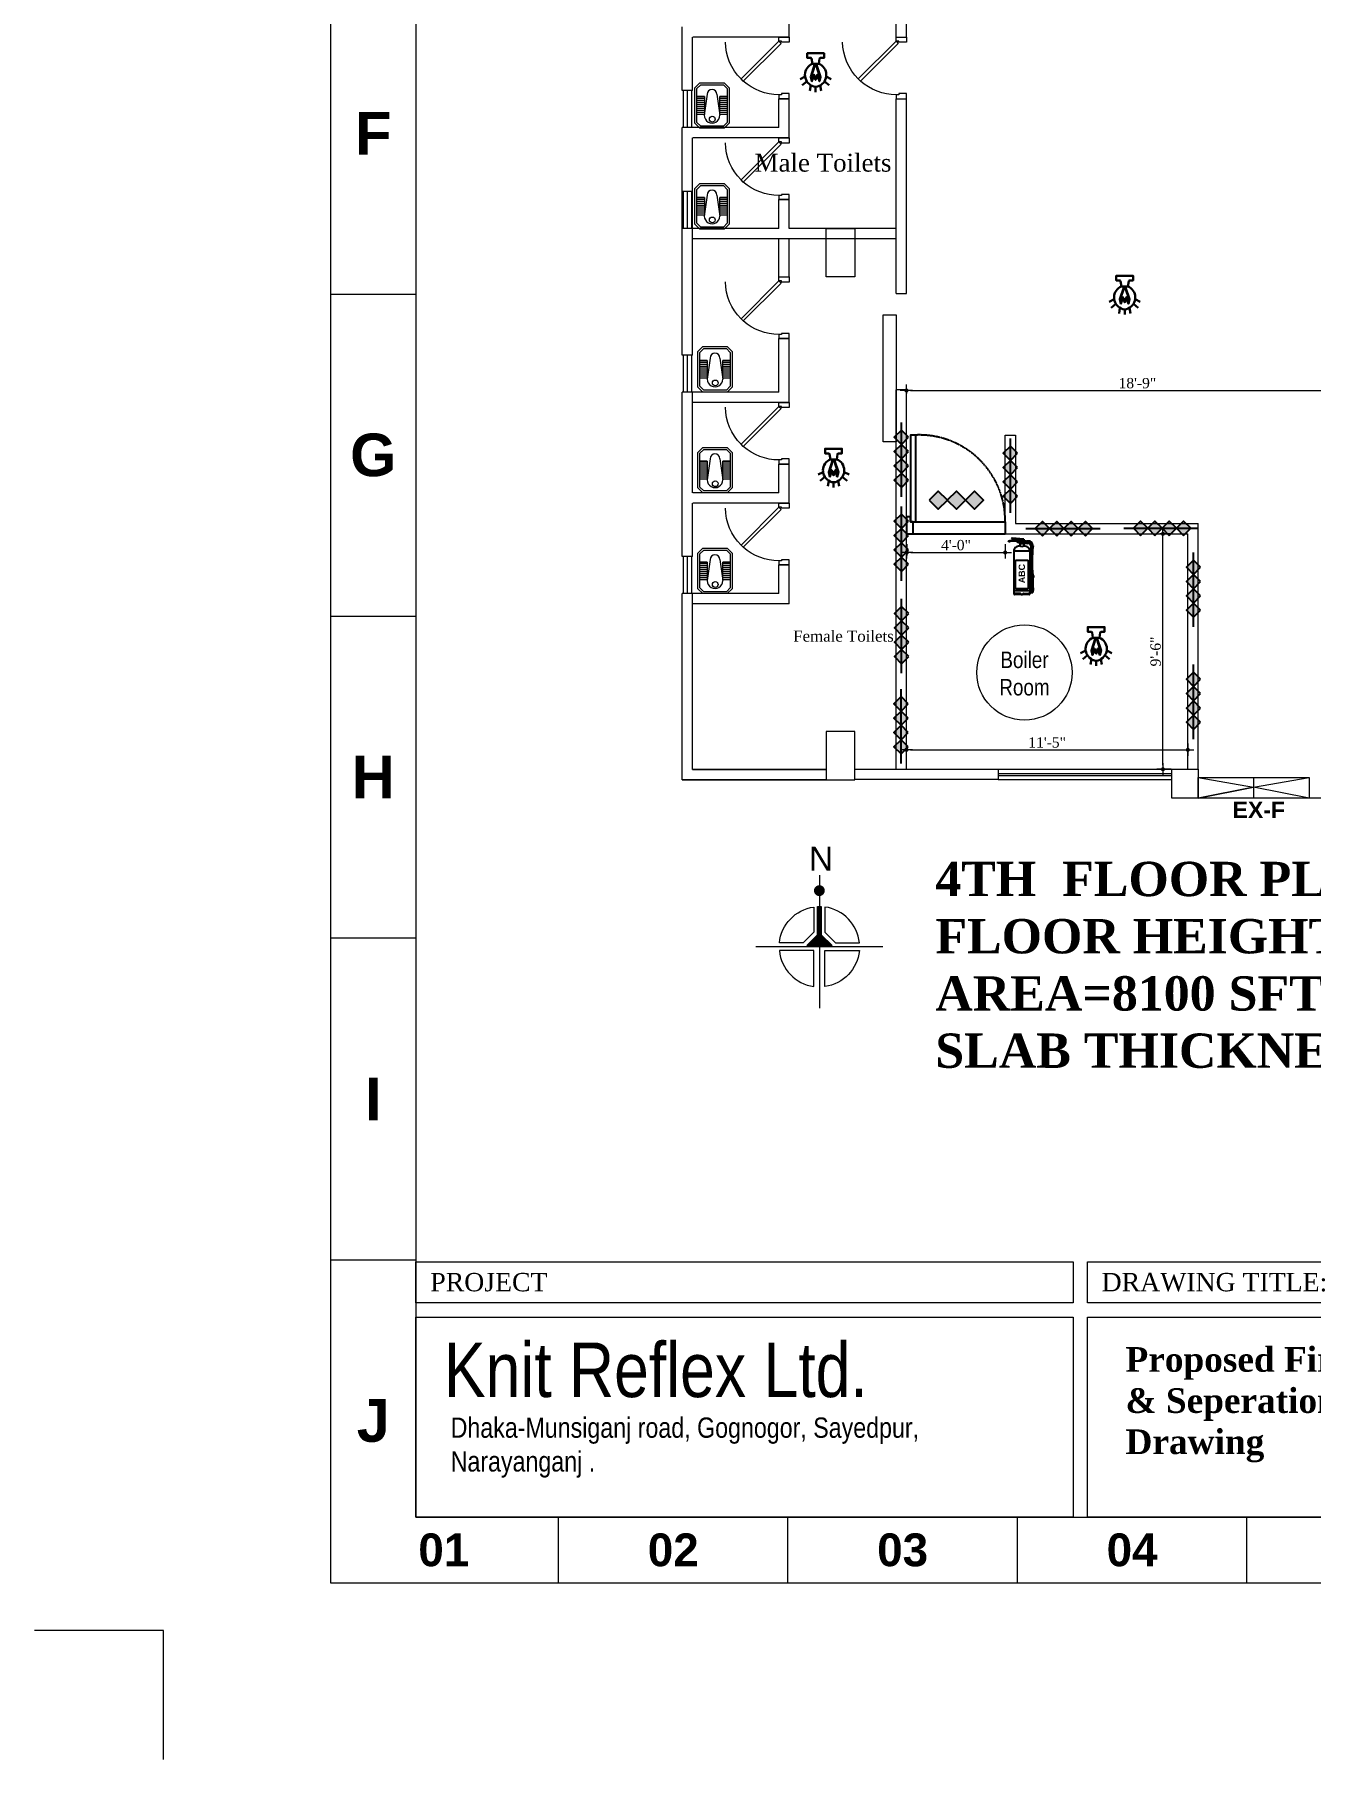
# Model space of a CAD drawing. Header units: inches. Extents: x -250485 to 735580, y -140410 to 288049.
# Drawn here: x 39441 to 40061, y 20754 to 21592 of the extents above; entities that cross this region are included whole.
import ezdxf

# ---------------------------------------------------------------- set-up
doc = ezdxf.new("R2010")
doc.units = ezdxf.units.IN
doc.header["$MEASUREMENT"] = 0
doc.header["$PDMODE"] = 35
doc.linetypes.add('DASH', pattern=[0.35, 0.25, -0.1])
doc.layers.get('0').update_dxf_attribs({"lineweight": 0})
doc.layers.get('Defpoints').update_dxf_attribs({"lineweight": 0})
for name, color, linetype, lineweight in [('A-Text', 7, 'Continuous', 0), ('COLUMN-2', 102, 'Continuous', 0), ('DIM.', 251, 'Continuous', 5), ('DIM_WORKING', 7, 'Continuous', 0), ('DOOR', 222, 'Continuous', 0), ('Emergency Light', 251, 'Continuous', 15), ('EPTPP7', 6, 'Continuous', 0), ('FURNITURE', 144, 'Continuous', 0), ('illustr-TOILET FIXTURE', 252, 'Continuous', 0), ('Inline', 7, 'Continuous', 0), ('Layer1', 134, 'Continuous', 0), ('Outline', 7, 'Continuous', 0), ('PROJ NAME', 7, 'Continuous', 0), ('Scale', 7, 'Continuous', 0), ('Scale_Text', 7, 'Continuous', 0), ('sheet', 7, 'Continuous', 15), ('TEX', 7, 'Continuous', 0), ('Text', 7, 'Continuous', 0), ('TEXT_TITLEBOX', 7, 'Continuous', 13), ('Titelblk', 7, 'Continuous', 25), ('TITLE', 7, 'Continuous', 20), ('wall', 7, 'Continuous', 0), ('WALL (I)', 7, 'Continuous', 0), ('window', 140, 'Continuous', 0)]:
    doc.layers.add(name, color=color, linetype=linetype, lineweight=lineweight)
for name, color, linetype in [('bp door', 40, 'Continuous'), ('fire rated wall', 7, 'Continuous'), ('FIREACC', 30, 'Continuous'), ('OUTSIDE', 253, 'Continuous')]:
    doc.layers.add(name, color=color, linetype=linetype)
doc.styles.add('ARIAL', font='times.ttf')
doc.styles.add('MONOTEXT', font='txt')
doc.styles.add('REG', font='times.ttf')
doc.styles.add('RS', font='arial.ttf')
doc.styles.add('SHT-TEXT-1', font='times.ttf', dxfattribs={"height": 12})
doc.styles.get("Standard").update_dxf_attribs({"font": 'arialbd.ttf', "height": 24})
doc.styles.add('TEXT', font='arial.ttf')
doc.styles.add('Verdana', font='verdana.ttf')
doc.dimstyles.new('Dim-Pres', dxfattribs={"dimtxt": 5.5, "dimasz": 2, "dimexe": 1.5, "dimexo": 1.5, "dimgap": 1, "dimtad": 3, "dimdec": 0, "dimzin": 3, "dimdsep": 46, "dimlunit": 4, "dimtxsty": 'REG', "dimblk": 'point', "dimcen": 2, "dimclrd": 256, "dimclre": 256, "dimclrt": 7, "dimadec": 0, "dimazin": 0, "dimtfac": 0.75, "dimtdec": 0, "dimtmove": 1, "dimatfit": 3, "dimldrblk": 'point', "dimfxl": 0, "dimtolj": 1, "dimtzin": 0, "dimlwd": -1, "dimlwe": -1, "dimarcsym": 1})

# ---------------------------------------------------------------- blocks, each defined once
blk = doc.blocks.new('30 door')
at = {"layer": 'DOOR'}
blk.add_lwpolyline([(-5, 28), (-5, 30), (0, 30), (0, 27.5), (-3.75, 27.5), (-3.75, 28), (-5, 28, 0.181643), (-22.32, 21.45), (-23.38, 20.38), (-5, 2), (-5, 0), (0, 0), (0, 2.5), (-3.75, 2.5), (-3.75, 2), (-5, 2), (-3.94, 3.06), (-22.32, 21.45), (-23.38, 20.38, 0.194724), (-31, 2.42, 0.196084)], format="xyb", dxfattribs=at)
blk = doc.blocks.new('HGJGHJ')
at = {"layer": 'FURNITURE', "linetype": 'Continuous'}
for p, q in [((30654.36, 4929.01), (30651.96, 4926.61)), ((30651.96, 4914.79), (30651.96, 4926.61)), ((30654.76, 4928.05), (30652.92, 4926.21)), ((30652.92, 4915.19), (30652.92, 4926.21)), ((30654.36, 4929.01), (30671.65, 4929.01)), ((30654.76, 4928.05), (30671.25, 4928.05)), ((30657.53, 4923.08), (30667.73, 4924.46)), ((30658.68, 4928.05), (30667.33, 4928.05)), ((30658.68, 4924.45), (30658.68, 4928.05)), ((30658.68, 4928.05), (30658.68, 4924.45)), ((30667.33, 4924.45), (30658.68, 4924.45)), ((30659.64, 4928.05), (30659.64, 4924.45)), ((30660.6, 4928.05), (30660.6, 4924.45)), ((30661.56, 4928.05), (30661.56, 4924.45)), ((30662.52, 4928.05), (30662.52, 4924.45)), ((30663.48, 4928.05), (30663.48, 4924.45)), ((30664.44, 4928.05), (30664.44, 4924.45)), ((30665.4, 4928.05), (30665.4, 4924.45)), ((30666.37, 4928.05), (30666.37, 4924.45)), ((30667.33, 4928.05), (30667.33, 4924.45)), ((30671.25, 4928.05), (30673.09, 4926.21)), ((30671.65, 4929.01), (30674.05, 4926.61)), ((30673.09, 4926.21), (30673.09, 4915.19)), ((30674.05, 4926.61), (30674.05, 4914.79)), ((30654.36, 4912.39), (30651.96, 4914.79)), ((30654.76, 4913.35), (30652.92, 4915.19)), ((30657.53, 4918.27), (30667.73, 4916.93)), ((30658.68, 4916.95), (30667.33, 4916.95)), ((30658.68, 4913.35), (30658.68, 4916.95)), ((30658.68, 4916.95), (30658.68, 4913.35)), ((30659.64, 4916.95), (30659.64, 4913.35)), ((30660.6, 4916.95), (30660.6, 4913.35)), ((30661.56, 4916.95), (30661.56, 4913.35)), ((30662.52, 4916.95), (30662.52, 4913.35)), ((30663.48, 4916.95), (30663.48, 4913.35)), ((30664.44, 4916.95), (30664.44, 4913.35)), ((30665.4, 4916.95), (30665.4, 4913.35)), ((30666.37, 4916.95), (30666.37, 4913.35)), ((30667.33, 4916.95), (30667.33, 4913.35)), ((30673.09, 4915.19), (30671.25, 4913.35)), ((30674.05, 4914.79), (30671.65, 4912.39)), ((30671.65, 4912.39), (30654.36, 4912.39)), ((30671.25, 4913.35), (30654.76, 4913.35)), ((30667.33, 4913.35), (30658.68, 4913.35))]:
    blk.add_line(p, q, dxfattribs=at)
blk.add_circle((30669.61, 4920.81), 1.4, dxfattribs=at)
for centre, radius, start, end in [((30657.53, 4920.68), 2.4, 90, 270), ((30667.74, 4920.7), 3.77, 269.8864, 90.1136)]:
    blk.add_arc(centre, radius, start, end, dxfattribs=at)
blk = doc.blocks.new('gdg')
at = {"layer": 'fire rated wall'}
h = blk.add_hatch(color=1, dxfattribs=at)
h.dxf.hatch_style = 1
h.paths.add_polyline_path([(9432288.4, -5613575.8), (9432298.7, -5613586.1), (9432309, -5613575.8)])
h.paths.add_polyline_path([(9432309, -5613575.8), (9432298.7, -5613565.5), (9432288.4, -5613575.8)])
h.paths.add_polyline_path([(9432309, -5613575.8), (9432329.7, -5613575.8), (9432319.3, -5613565.5)])
h.paths.add_polyline_path([(9432309, -5613575.8), (9432319.3, -5613586.1), (9432329.7, -5613575.8)])
h = blk.add_hatch(color=1, dxfattribs=at)
h.dxf.hatch_style = 1
h.paths.add_polyline_path([(9432329.7, -5613575.8), (9432340, -5613586.1), (9432350.3, -5613575.8)])
h.paths.add_polyline_path([(9432350.3, -5613575.8), (9432340, -5613565.5), (9432329.7, -5613575.8)])
h.paths.add_polyline_path([(9432350.3, -5613575.8), (9432371, -5613575.8), (9432360.7, -5613565.5)])
h.paths.add_polyline_path([(9432350.3, -5613575.8), (9432360.7, -5613586.1), (9432371, -5613575.8)])
at = {"layer": 'fire rated wall', "color": 1, "elevation": 0}
for points in [[(9432298.7, -5613586.1), (9432309, -5613575.8), (9432298.7, -5613565.5), (9432288.4, -5613575.8)], [(9432319.3, -5613586.1), (9432329.7, -5613575.8), (9432319.3, -5613565.5), (9432309, -5613575.8)], [(9432340, -5613586.1), (9432350.3, -5613575.8), (9432340, -5613565.5), (9432329.7, -5613575.8)], [(9432360.7, -5613586.1), (9432371, -5613575.8), (9432360.7, -5613565.5), (9432350.3, -5613575.8)]]:
    blk.add_lwpolyline(points, close=True, dxfattribs=at)
blk.add_lwpolyline([(9432274.6, -5613575.8), (9432382, -5613575.8)], dxfattribs=at)
blk = doc.blocks.new('A$C16DB04AD')
at = {"layer": 'Emergency Light', "color": 154, "lineweight": 30}
for p, q in [((-6.5, -14.4), (-9.6, -16)), ((-5.4, -17.4), (-8.3, -19.8)), ((-2.9, -19.8), (-3.5, -23.2)), ((0, -20.7), (0, -24)), ((2.9, -19.8), (3.5, -23.2)), ((5.4, -17.4), (8.3, -19.8)), ((6.5, -14.4), (9.6, -16))]:
    blk.add_line(p, q, dxfattribs=at)
blk.add_lwpolyline([(-2, -6.6), (-2.5, -3.3, 0.371278), (-2.9, -2.9), (-5.2, -2.9), (-5.2, 0), (5.2, 0), (5.2, -2.9), (2.9, -2.9, 0.371278), (2.5, -3.3), (2, -6.6)], format="xyb", dxfattribs=at)
at = {"layer": 'Emergency Light', "color": 1, "lineweight": 30}
blk.add_lwpolyline([(-0.4, -6.6), (-3, -14.5), (-2.3, -17.3), (-1.1, -13.9), (0, -16.5), (1.1, -13.9), (2.3, -17.3), (3, -14.5), (0.4, -6.6)], dxfattribs=at)
blk.add_lwpolyline([(0.4, -7.3, 0.690361), (-0.4, -7.3), (-2.7, -14.5), (-2.2, -16.4), (-1.1, -13.2), (0, -15.9), (1.1, -13.2), (2.2, -16.4), (2.7, -14.5), (0.4, -7.3)], format="xyb", dxfattribs=at)
at = {"layer": 'Emergency Light', "color": 154, "lineweight": 30}
blk.add_lwpolyline([(-2, -6.6), (2, -6.6)], dxfattribs=at)
for centre, radius, start, end in [((0.8, -13.4), 7.38, 112.0671, 245.9767), ((-0.8, -13.4), 7.38, 294.0233, 67.9329), ((0, -16), 4.74, 241.9689, 298.0311)]:
    blk.add_arc(centre, radius, start, end, dxfattribs=at)
blk = doc.blocks.new('*U196')
at = {"layer": 'OUTSIDE', "linetype": 'Continuous'}
for points in [[(-85, 498), (-100, 482), (-47, 486)], [(-64, 504), (-85, 498), (-52, 503)], [(-52, 503), (-85, 498), (-47, 502)], [(-43, 502), (-85, 498), (-43, 486)], [(-85, 498), (-43, 502), (-47, 502)], [(-85, 498), (-47, 486), (-43, 486)], [(-52, 503), (-58, 504), (-64, 504)], [(-100, 482), (-104, 460), (-79, 478)], [(-79, 478), (-104, 460), (-84, 462)], [(-84, 462), (-104, 460), (-77, 321)], [(-104, 460), (-97, 320), (-77, 321)], [(-47, 486), (-100, 482), (-64, 484)], [(-64, 484), (-100, 482), (-79, 478)], [(-47, 486), (-64, 484), (-52, 485)], [(-52, 485), (-64, 484), (-58, 484)], [(-97, 320), (-102, 180), (-82, 180)], [(-77, 321), (-97, 320), (-82, 180)], [(-103, 111), (-104, 62), (-84, 62)], [(-82, 160), (-103, 111), (-83, 111)], [(-102, 160), (-103, 111), (-82, 160)], [(-83, 111), (-103, 111), (-84, 62)]]:
    blk.add_solid(points, dxfattribs=at)
blk = doc.blocks.new('*U195')
at = {"layer": 'OUTSIDE', "linetype": 'Continuous'}
for points in [[(0, 500), (0, 488), (1, 486)], [(1, 500), (0, 500), (1, 486)], [(1, 500), (1, 486), (2, 488)], [(1, 500), (1, 500), (2, 488)], [(1, 500), (1, 500), (1, 486)], [(0, 488), (-1, 487), (1, 486)], [(-1, 487), (0, 486), (1, 486)], [(2, 488), (1, 486), (2, 487)], [(2, 487), (1, 486), (2, 486)]]:
    blk.add_solid(points, dxfattribs=at)
blk = doc.blocks.new('ABC')
at = {"layer": 'FIREACC', "color": 11}
for p, q in [((-39154, 31707), (-39205, 31704)), ((-39153, 31701), (-39200, 31700)), ((-39152, 31714), (-39193, 31720)), ((-39101, 31717), (-39189, 31724)), ((-39134, 31708), (-39154, 31707)), ((-39127, 31702), (-39153, 31701)), ((-39136, 31712), (-39151, 31714)), ((-39134, 31709), (-39134, 31706)), ((-39127, 31704), (-39131, 31704)), ((-39100, 31685), (-39131, 31685)), ((-39131, 31684), (-39131, 31682)), ((-39100, 31684), (-39131, 31684)), ((-39099, 31682), (-39131, 31682)), ((-39131, 31682), (-39131, 31666)), ((-39129, 31698), (-39129, 31701)), ((-39129, 31701), (-39127, 31701)), ((-39129, 31685), (-39129, 31697)), ((-39106, 31703), (-39127, 31702)), ((-39127, 31701), (-39102, 31701)), ((-39106, 31705), (-39126, 31704)), ((-39106, 31703), (-39106, 31705)), ((-39101, 31717), (-39102, 31701)), ((-39102, 31701), (-39102, 31707)), ((-39102, 31685), (-39102, 31701)), ((-39100, 31684), (-39100, 31682)), ((-39099, 31682), (-39099, 31666)), ((-39175, 31634), (-39175, 31301)), ((-39055, 31634), (-39055, 31301)), ((-39129, 31306), (-39164, 31306)), ((-39102, 31306), (-39067, 31306))]:
    blk.add_line(p, q, dxfattribs=at)
for centre, radius in [((-39115, 31693), 8), ((-39115, 31693), 7.11), ((-39104, 31703), 0.818)]:
    blk.add_circle(centre, radius, dxfattribs=at)
for centre, radius, start, end in [((-39202, 31688), 16.6, 102.0731, 158.0787), ((-39195, 31656), 44.2, 96.1934, 120.0254), ((-39189, 31720), 4, 85.8388, 175.8388), ((-39136, 31709), 2.4, 355.8388, 82.0095), ((-39132, 31706), 2.4, 175.8388, 273.0799), ((-39131, 31684), 0.8, 90, 270), ((-39104, 31703), 1.96, 175.8388, 355.8388), ((-39100, 31684), 0.8, 270, 90), ((-39149, 31631), 26.3, 119.5311, 173.3898), ((-39115, 31581), 86.5, 100.9999, 123.208), ((-39116, 31581), 86.5, 56.792, 79.0001), ((-39082, 31631), 26.3, 6.6102, 60.4689), ((-39171, 31302), 4.51, 202.0814, 252.7663), ((-39173, 31302), 4.45, 276.3773, 340.9868), ((-39160, 31298), 9.06, 135.2683, 162.981), ((-39164, 31302), 3.74, 83.2574, 130.4174), ((-39128, 31299), 6.79, 39.6417, 93.3999), ((-39116, 31306), 7.75, 199.8006, 272.52), ((-39115, 31306), 7.75, 267.48, 340.1994), ((-39103, 31299), 6.79, 86.6001, 140.3583), ((-39067, 31302), 3.74, 49.5826, 96.7426), ((-39071, 31298), 9.06, 17.019, 44.7317), ((-39058, 31302), 4.45, 199.0132, 263.6227), ((-39060, 31302), 4.51, 287.2337, 337.9186)]:
    blk.add_arc(centre, radius, start, end, dxfattribs=at)
at = {"layer": 'OUTSIDE', "color": 11}
for p, q in [((-39127, 31706), (-39125, 31706)), ((-39125, 31706), (-39127, 31706)), ((-39118, 31695), (-39120, 31696)), ((-39116, 31689), (-39118, 31700)), ((-39116, 31698), (-39115, 31698)), ((-39116, 31698), (-39116, 31689)), ((-39116, 31698), (-39115, 31698)), ((-39115, 31689), (-39113, 31700)), ((-39115, 31698), (-39115, 31689)), ((-39115, 31698), (-39115, 31698)), ((-39113, 31695), (-39111, 31696)), ((-39102, 31701), (-39102, 31701)), ((-39096, 31699), (-39102, 31699)), ((-39096, 31695), (-39102, 31695)), ((-39096, 31691), (-39102, 31691)), ((-39096, 31687), (-39102, 31687)), ((-39096, 31699), (-39096, 31687)), ((-39080, 31701), (-39092, 31701)), ((-39080, 31699), (-39092, 31699)), ((-39080, 31698), (-39092, 31698)), ((-39080, 31689), (-39092, 31689)), ((-39080, 31688), (-39092, 31688)), ((-39080, 31685), (-39092, 31685)), ((-39080, 31701), (-39080, 31685)), ((-39080, 31687), (-39078, 31687)), ((-39063, 31685), (-39068, 31685)), ((-39055, 31626), (-39175, 31626)), ((-39055, 31326), (-39175, 31326)), ((-39058, 31298), (-39173, 31298))]:
    blk.add_line(p, q, dxfattribs=at)
at = {"layer": 'OUTSIDE', "color": 1}
for p, q in [((-39080, 31700), (-39078, 31700)), ((-39063, 31701), (-39068, 31701)), ((-39163, 31342), (-39163, 31558)), ((-39163, 31558), (-39067, 31558)), ((-39067, 31558), (-39067, 31342)), ((-39055, 31442), (-39027, 31442)), ((-39055, 31426), (-39027, 31426)), ((-39050, 31442), (-39050, 31426)), ((-39030, 31442), (-39030, 31426)), ((-39027, 31442), (-39027, 31426)), ((-39067, 31342), (-39163, 31342)), ((-39049, 31348), (-39049, 31346)), ((-39049, 31348), (-39030, 31348)), ((-39049, 31346), (-39049, 31346)), ((-39049, 31346), (-39049, 31328)), ((-39049, 31346), (-39049, 31328)), ((-39047, 31326), (-39031, 31326)), ((-39043, 31346), (-39046, 31346)), ((-39046, 31346), (-39046, 31328)), ((-39046, 31325), (-39046, 31326)), ((-39046, 31325), (-39046, 31314)), ((-39033, 31325), (-39046, 31325)), ((-39033, 31324), (-39046, 31324)), ((-39046, 31314), (-39033, 31314)), ((-39043, 31346), (-39043, 31328)), ((-39041, 31326), (-39041, 31346)), ((-39041, 31326), (-39041, 31346)), ((-39041, 31346), (-39038, 31346)), ((-39038, 31326), (-39038, 31346)), ((-39036, 31346), (-39033, 31346)), ((-39036, 31346), (-39036, 31328)), ((-39033, 31346), (-39033, 31328)), ((-39033, 31325), (-39033, 31326)), ((-39033, 31325), (-39033, 31314)), ((-39030, 31348), (-39030, 31346)), ((-39030, 31346), (-39030, 31346)), ((-39030, 31346), (-39030, 31328)), ((-39030, 31346), (-39030, 31328))]:
    blk.add_line(p, q, dxfattribs=at)
at = {"layer": 'OUTSIDE', "color": 11}
for centre, radius, start, end in [((-39140, 31706), 14, 1.7796, 358.9745), ((-39140, 31706), 13.6, 1.8369, 358.9415), ((-39127, 31706), 0.343, 90, 270), ((-39125, 31706), 0.343, 270, 90), ((-39115, 31693), 5.65, 115.6308, 148.0837), ((-39115, 31693), 3.41, 125.5003, 148.0837), ((-39115, 31688), 1.22, 124.1991, 55.3937), ((-39115, 31693), 3.41, 31.9163, 54.4997), ((-39115, 31693), 5.65, 31.9163, 64.3692), ((-39092, 31694), 7.45, 91.1883, 129.7873), ((-39092, 31693), 7.45, 230.2127, 268.8117), ((-39090, 31693), 5.13, 117.4534, 242.5466), ((-39092, 31701), 1.98, 181.0474, 268.0119), ((-39092, 31686), 1.98, 91.9881, 178.9526), ((-39066, 31730), 45.1, 255.4552, 267.5164), ((-39064, 31669), 32.2, 354.9737, 89.8444), ((-39064, 31669), 16.2, 356.2273, 89.6749), ((-39118, 31688), 25.7, 238.3845, 275.6038), ((-39113, 31690), 27.6, 265.6954, 300.3163), ((-37883, 31547), 1170, 174.0773, 185.1556)]:
    blk.add_arc(centre, radius, start, end, dxfattribs=at)
at = {"layer": 'OUTSIDE', "color": 1}
for centre, radius, start, end in [((-39066, 31656), 45.1, 92.4836, 104.5448), ((-37872, 31547), 1165, 174.1113, 185.1494), ((-35847, 31459), 3202, 180.5894, 181.9925), ((-35847, 31459), 3186, 180.5923, 182.0025), ((-39046, 31329), 2.97, 192.2541, 244.019), ((-39046, 31329), 2.97, 192.2541, 244.019), ((-39043, 31329), 2.97, 192.2541, 244.019), ((-39040, 31329), 2.97, 192.2541, 244.019), ((-39038, 31329), 2.97, 295.981, 347.7459), ((-39036, 31329), 2.97, 295.981, 347.7459), ((-39033, 31329), 2.97, 295.981, 347.7459), ((-39033, 31329), 2.97, 295.981, 347.7459)]:
    blk.add_arc(centre, radius, start, end, dxfattribs=at)
at = {"layer": 'OUTSIDE', "color": 11, "linetype": 'Continuous', "xscale": -0.8000000000029104, "yscale": 0.7999999999992724, "zscale": 0.7999999999999443}
blk.add_blockref('*U195', (-39115, 31298), dxfattribs=at)
at = {"layer": 'OUTSIDE', "color": 1, "linetype": 'Continuous', "xscale": -0.8000000000029104, "yscale": 0.7999999999992724, "zscale": 0.7999999999999443}
blk.add_blockref('*U196', (-39115, 31298), dxfattribs=at)
at = {"layer": 'sheet', "color": 5, "insert": (-39091, 31384), "char_height": 48, "width": 165, "attachment_point": 7, "rotation": 90}
blk.add_mtext('{\\C6;ABC}', dxfattribs=at)
blk = doc.blocks.new('PAGE')
at = {"layer": 'Inline', "color": 252, "lineweight": 15}
blk.add_lwpolyline([(178051640.63, 22656441.11), (178051640.63, 22657235.79), (178050505.36, 22657235.79), (178050505.36, 22656441.11)], close=True, dxfattribs=at)
at = {"layer": 'Outline', "color": 252, "lineweight": 15}
blk.add_line((178050483.42, 22656424.24), (178051662.57, 22656424.24), dxfattribs=at)
blk.add_lwpolyline([(178050483.42, 22657252.66), (178050483.42, 22656424.24)], dxfattribs=at)
at = {"layer": 'Scale', "color": 252, "lineweight": 9}
for p, q in [((178050483.42, 22656755.67), (178050505.36, 22656755.67)), ((178050483.42, 22656672.88), (178050505.36, 22656672.88)), ((178050483.42, 22656590.1), (178050505.36, 22656590.1)), ((178050483.42, 22656507.32), (178050505.36, 22656507.32)), ((178050542.02, 22656424.24), (178050542.02, 22656441.11)), ((178050601.02, 22656424.24), (178050601.02, 22656441.11)), ((178050660.01, 22656424.24), (178050660.01, 22656441.11)), ((178050719.01, 22656424.24), (178050719.01, 22656441.11))]:
    blk.add_line(p, q, dxfattribs=at)
at = {"layer": 'Scale_Text', "color": 252, "lineweight": 13, "attachment_point": 5}
for s, insert, char_height, width in [('F', (178050494.39, 22656797.06), 10.97, 8.3603), ('G', (178050494.39, 22656714.27), 10.97, 8.3603), ('H', (178050494.39, 22656631.49), 10.97, 8.3603), ('I', (178050494.39, 22656548.71), 10.97, 8.3603), ('J', (178050494.39, 22656465.93), 10.97, 8.3603), ('01', (178050512.52, 22656432.67), 8.435, 2.5102), ('02', (178050571.52, 22656432.67), 8.435, 2.5102), ('03', (178050630.51, 22656432.67), 8.435, 2.5102), ('04', (178050689.51, 22656432.67), 8.435, 2.5102)]:
    blk.add_mtext(s, dxfattribs=dict(at, insert=insert, char_height=char_height, width=width))
blk = doc.blocks.new('Title')
at = {"layer": 'Defpoints', "color": 1, "ltscale": 10}
blk.add_lwpolyline([(-102338.3, -88042.4), (-102338.3, -87942.4), (-102438.3, -87942.4)], dxfattribs=at)
at = {"layer": 'Titelblk', "color": 3, "linetype": 'Continuous', "lineweight": 0, "xscale": 3.014611567961765, "yscale": 3.014611567959946, "zscale": 3.014611567966516}
blk.add_blockref('PAGE', (-536855255.8, -68388224), dxfattribs=at)
blk = doc.blocks.new('dot')
at = {"color": 4}
for p, q in [((-1.5, 0), (1.5, 0)), ((0, 1.5), (0, -1.5))]:
    blk.add_line(p, q, dxfattribs=at)
at = {"color": 6, "const_width": 0.5}
blk.add_lwpolyline([(-0.25, 0, 1), (0.25, 0, 1)], format="xyb", close=True, dxfattribs=at)
blk = doc.blocks.new('point')
blk.add_blockref('dot', (0, 0))
blk = doc.blocks.new('*D635')
at = {"layer": 'Defpoints', "color": 0, "ltscale": 30, "transparency": 16777216}
for p in [(40001, 21244.37), (39864.25, 21234.91), (40001, 21234.91)]:
    blk.add_point(p, dxfattribs=at)
at = {"layer": 'Layer1', "ltscale": 30, "transparency": 16777216}
for p, q in [((39864.25, 21240.37), (39864.25, 21245.87)), ((39866.25, 21244.37), (39999, 21244.37)), ((40001, 21240.37), (40001, 21245.87))]:
    blk.add_line(p, q, dxfattribs=at)
at = {"layer": 'Layer1', "ltscale": 30, "transparency": 16777216, "xscale": 2, "yscale": 2, "zscale": 2, "rotation": 180}
blk.add_blockref('point', (39864.25, 21244.37), dxfattribs=at)
at = {"layer": 'Layer1', "ltscale": 30, "transparency": 16777216, "xscale": 2, "yscale": 2, "zscale": 2}
blk.add_blockref('point', (40001, 21244.37), dxfattribs=at)
at = {"layer": 'Layer1', "color": 7, "ltscale": 30, "transparency": 16777216, "insert": (39932.63, 21247.91), "char_height": 5, "attachment_point": 5, "style": 'REG'}
blk.add_mtext('\\A1;11\'-5"', dxfattribs=at)
blk = doc.blocks.new('*D636')
at = {"layer": 'Defpoints', "color": 0, "ltscale": 30, "transparency": 16777216}
for p in [(39988.94, 21349.36), (40001, 21349.36), (40001, 21234.91)]:
    blk.add_point(p, dxfattribs=at)
at = {"layer": 'Layer1', "ltscale": 30, "transparency": 16777216}
for p, q in [((39992.94, 21349.36), (39987.44, 21349.36)), ((39988.94, 21236.91), (39988.94, 21347.36)), ((39992.94, 21234.91), (39987.44, 21234.91))]:
    blk.add_line(p, q, dxfattribs=at)
at = {"layer": 'Layer1', "ltscale": 30, "transparency": 16777216, "xscale": 2, "yscale": 2, "zscale": 2}
for p, rotation in [((39988.94, 21349.36), 90), ((39988.94, 21234.91), 270)]:
    blk.add_blockref('point', p, dxfattribs=dict(at, rotation=rotation))
at = {"layer": 'Layer1', "color": 7, "ltscale": 30, "transparency": 16777216, "insert": (39985.39, 21292.14), "char_height": 5, "attachment_point": 5, "rotation": 90, "style": 'REG'}
blk.add_mtext('\\A1;9\'-6"', dxfattribs=at)
blk = doc.blocks.new('*D637')
at = {"layer": 'Defpoints', "color": 0, "ltscale": 30, "transparency": 16777216}
for p in [(39864.41, 21349.36), (39912.25, 21349.36), (39912.25, 21340.29)]:
    blk.add_point(p, dxfattribs=at)
at = {"layer": 'Layer1', "ltscale": 30, "transparency": 16777216}
for p, q in [((39864.41, 21344.29), (39864.41, 21338.79)), ((39912.25, 21344.29), (39912.25, 21338.79)), ((39866.41, 21340.29), (39910.25, 21340.29))]:
    blk.add_line(p, q, dxfattribs=at)
at = {"layer": 'Layer1', "ltscale": 30, "transparency": 16777216, "xscale": 2, "yscale": 2, "zscale": 2, "rotation": 180}
blk.add_blockref('point', (39864.41, 21340.29), dxfattribs=at)
at = {"layer": 'Layer1', "ltscale": 30, "transparency": 16777216, "xscale": 2, "yscale": 2, "zscale": 2}
blk.add_blockref('point', (39912.25, 21340.29), dxfattribs=at)
at = {"layer": 'Layer1', "color": 7, "ltscale": 30, "transparency": 16777216, "insert": (39888.33, 21343.83), "char_height": 5, "attachment_point": 5, "style": 'REG'}
blk.add_mtext('\\A1;4\'-0"', dxfattribs=at)
blk = doc.blocks.new('*D807')
at = {"layer": 'Defpoints', "color": 0, "ltscale": 30, "transparency": 16777216}
for p in [(39864.25, 21419.31), (40088.75, 21419.01), (40088.75, 21419.01)]:
    blk.add_point(p, dxfattribs=at)
at = {"layer": 'Layer1', "ltscale": 30, "transparency": 16777216}
for p, q in [((39864.25, 21419.01), (39864.25, 21417.51)), ((39866.25, 21419.01), (40086.75, 21419.01)), ((40088.75, 21419.01), (40088.75, 21420.51))]:
    blk.add_line(p, q, dxfattribs=at)
at = {"layer": 'Layer1', "ltscale": 30, "transparency": 16777216, "xscale": 2, "yscale": 2, "zscale": 2, "rotation": 180}
blk.add_blockref('point', (39864.25, 21419.01), dxfattribs=at)
at = {"layer": 'Layer1', "ltscale": 30, "transparency": 16777216, "xscale": 2, "yscale": 2, "zscale": 2}
blk.add_blockref('point', (40088.75, 21419.01), dxfattribs=at)
at = {"layer": 'Layer1', "color": 7, "ltscale": 30, "transparency": 16777216, "insert": (39976.5, 21422.57), "char_height": 5, "attachment_point": 5, "style": 'REG'}
blk.add_mtext('\\A1;18\'-9"', dxfattribs=at)

msp = doc.modelspace()

# ---------------------------------------------------------------- hatches: boundary and pattern name
at = {"ltscale": 100000}
h = msp.add_hatch(color=1, dxfattribs=at)
h.paths.add_polyline_path([(39892.95, 21365.71), (39888.53, 21370.13), (39884.13, 21365.72), (39884.14, 21365.71), (39884.12, 21365.69), (39888.53, 21361.28)])
h.paths.add_polyline_path([(39879.72, 21370.13), (39875.3, 21365.7), (39879.72, 21361.28), (39884.12, 21365.69), (39884.11, 21365.7), (39884.13, 21365.72)])
h = msp.add_hatch(color=1, dxfattribs=at)
h.paths.add_polyline_path([(39901.77, 21365.71), (39897.34, 21370.13), (39892.94, 21365.72), (39892.95, 21365.71), (39892.94, 21365.69), (39897.35, 21361.28)])
h.paths.add_polyline_path([(39888.53, 21370.13), (39884.11, 21365.7), (39888.53, 21361.28), (39892.94, 21365.69), (39892.92, 21365.7), (39892.94, 21365.72)])
at = {"layer": 'DOOR'}
h = msp.add_hatch(dxfattribs=at)
h.set_pattern_fill('ANSI31', scale=0.7, style=0)
h.set_pattern_definition([(45, (41040.27639, 27591.17295), (-0.0618718434, 0.0618718434), [])])
h.paths.add_polyline_path([(39822.89, 21154.42), (39822.89, 21168.11, 0.010963), (39821.94, 21168.13), (39821.94, 21149.21), (39828.1, 21149.21)])
h.paths.add_polyline_path([(39821.94, 21168.13, 0.010963), (39821, 21168.11), (39821, 21154.42), (39815.79, 21149.21), (39821.94, 21149.21)])

# ---------------------------------------------------------------- linework, layer by layer
at = {"layer": 'A-Text', "color": 7, "const_width": 2.64}
msp.add_lwpolyline([(39823.26, 21175.9, -1), (39820.63, 21175.9, -1)], format="xyb", close=True, dxfattribs=at)
at = {"layer": 'bp door', "color": 1, "linetype": 'DASH'}
for p, q in [((39867.54, 21355.12), (39912.25, 21355.12)), ((39867.54, 21349.36), (39912.25, 21349.36)), ((39912.25, 21355.12), (39912.25, 21349.36))]:
    msp.add_line(p, q, dxfattribs=at)
at = {"layer": 'bp door', "color": 1}
for points in [[(39868.78, 21397.36), (39866.31, 21397.36), (39866.31, 21355.12), (39868.78, 21355.12)], [(39875.3, 21365.7), (39879.72, 21361.28), (39884.14, 21365.71), (39879.72, 21370.13)], [(39884.11, 21365.7), (39888.53, 21361.28), (39892.95, 21365.71), (39888.53, 21370.13)], [(39884.11, 21365.7), (39888.53, 21361.28), (39892.95, 21365.71), (39888.53, 21370.13)], [(39892.92, 21365.7), (39897.35, 21361.28), (39901.77, 21365.71), (39897.34, 21370.13)], [(39867.54, 21355.12), (39866.31, 21355.12), (39866.31, 21357.59), (39864.25, 21357.59), (39864.25, 21349.36), (39867.54, 21349.36)]]:
    msp.add_lwpolyline(points, close=True, dxfattribs=at)
at = {"layer": 'bp door', "color": 1, "linetype": 'DASH'}
msp.add_arc((39870.47, 21355.61), 41.79, 359.32844, 92.32063, dxfattribs=at)
at = {"layer": 'COLUMN-2', "color": 7}
for points in [[(39825.25, 21497.76), (39839.25, 21497.76), (39839.25, 21474.26), (39825.25, 21474.26)], [(39825.25, 21229.76), (39839.25, 21229.76), (39839.25, 21253.26), (39825.25, 21253.26)]]:
    msp.add_lwpolyline(points, close=True, dxfattribs=at)
at = {"layer": 'DIM_WORKING', "color": 7, "ltscale": 30}
for p, q in [((39859.25, 21466.13), (39864.25, 21466.13)), ((39912.25, 21355.12), (39912.25, 21397.36)), ((39912.25, 21397.36), (39917.25, 21397.36)), ((39917.25, 21397.36), (39917.25, 21354.36))]:
    msp.add_line(p, q, dxfattribs=at)
for points in [[(39912.25, 21349.36), (40001, 21349.36)], [(39917.25, 21354.36), (40001, 21354.36)], [(40001, 21354.36), (40006, 21354.36)], [(40001, 21234.91), (40001, 21349.36)], [(40006, 21234.91), (40006, 21354.36)]]:
    msp.add_lwpolyline(points, dxfattribs=at)
msp.add_lwpolyline([(40006, 21220.91), (39993.25, 21220.91), (39993.25, 21234.91), (40006, 21234.91)], close=True, dxfattribs=at)
msp.add_circle((39921.62, 21281.93), 23.15, dxfattribs=at)
at = {"layer": 'DOOR', "color": 7}
for points in [[(39821.94, 21183.43), (39821.94, 21118.79)], [(39852.81, 21148.61), (39791.08, 21148.61)]]:
    msp.add_lwpolyline(points, dxfattribs=at)
for points in [[(39819.24, 21167.94), (39819.24, 21167.94), (39819.24, 21155.67), (39814.03, 21150.45), (39802.51, 21150.45), (39802.51, 21150.45, -0.347379)], [(39815.79, 21149.21), (39821, 21154.42), (39821, 21154.42), (39821, 21168.11, -0.021929), (39822.89, 21168.11), (39822.89, 21168.11), (39822.89, 21154.42), (39828.1, 21149.21)], [(39824.65, 21155.67), (39829.86, 21150.45), (39841.38, 21150.45), (39841.38, 21150.45, 0.347379), (39824.65, 21167.94), (39824.65, 21167.94)]]:
    msp.add_lwpolyline(points, format="xyb", close=True, dxfattribs=at)
for points in [[(39802.51, 21146.76, 0.347379), (39819.24, 21129.28), (39819.24, 21146.76), (39802.51, 21146.76)], [(39841.38, 21146.76, -0.347379), (39824.65, 21129.28), (39824.65, 21146.76), (39841.38, 21146.76)]]:
    msp.add_lwpolyline(points, format="xyb", dxfattribs=at)
at = {"layer": 'EPTPP7', "color": 7, "ltscale": 30}
for p, q in [((40006, 21230.91), (40033, 21226.25)), ((40033, 21226.25), (40006, 21220.91)), ((40006, 21220.91), (40033, 21226.25)), ((40033, 21230.91), (40033, 21220.91)), ((40033, 21226.25), (40060, 21230.91)), ((40060, 21220.91), (40033, 21226.25))]:
    msp.add_line(p, q, dxfattribs=at)
msp.add_lwpolyline([(40006, 21230.91), (40060, 21230.91), (40060, 21220.91), (40006, 21220.91), (40006, 21230.91)], dxfattribs=at)
at = {"layer": 'Layer1', "color": 7, "ltscale": 30}
for p, q in [((39859.25, 21590.82), (39864.25, 21590.82)), ((39859.25, 21560.82), (39864.25, 21560.82)), ((39802.25, 21474.26), (39802.25, 21492.82)), ((39807.25, 21474.26), (39807.25, 21492.82))]:
    msp.add_line(p, q, dxfattribs=at)
msp.add_lwpolyline([(39859.25, 21394), (39852.99, 21394), (39852.99, 21455.84), (39859.25, 21455.84)], close=True, dxfattribs=at)
at = {"layer": 'TEXT_TITLEBOX'}
for p, q in [((39625.87, 20975.52), (39625.87, 20995.48)), ((39625.87, 20995.48), (39945.31, 20995.48)), ((39945.31, 20995.48), (39945.31, 20975.52)), ((39952.32, 20975.52), (39952.32, 20995.48)), ((39952.32, 20995.48), (40211.03, 20995.48)), ((39945.31, 20975.52), (39625.87, 20975.52)), ((40211.03, 20975.52), (39952.32, 20975.52)), ((39625.87, 20871.32), (39625.87, 20968.51)), ((39625.87, 20968.51), (39945.31, 20968.51)), ((39945.31, 20968.51), (39945.31, 20871.32)), ((39952.32, 20871.32), (39952.32, 20968.51)), ((39952.32, 20968.51), (40211.05, 20968.51)), ((39945.31, 20871.32), (39625.87, 20871.32)), ((40211.05, 20871.32), (39952.32, 20871.32))]:
    msp.add_line(p, q, dxfattribs=at)
at = {"layer": 'WALL (I)', "color": 7, "ltscale": 30}
for p, q in [((39859.25, 21590.82), (39859.25, 21639.82)), ((39864.25, 21590.82), (39864.25, 21639.82)), ((39807.25, 21590.82), (39807.25, 21609.82)), ((39755.25, 21564.82), (39755.25, 21595.82)), ((39760.25, 21564.82), (39760.25, 21590.82)), ((39807.25, 21590.82), (39760.43, 21590.82)), ((39760.25, 21564.82), (39755.25, 21564.82)), ((39802.25, 21546.82), (39802.25, 21560.82)), ((39807.25, 21560.82), (39802.25, 21560.82)), ((39807.25, 21541.82), (39807.25, 21560.82)), ((39859.25, 21497.82), (39859.25, 21560.82)), ((39864.25, 21467.58), (39864.25, 21560.82)), ((39802.25, 21546.82), (39755.25, 21546.82)), ((39755.25, 21515.82), (39755.25, 21546.82)), ((39760.25, 21515.82), (39760.25, 21541.82)), ((39807.25, 21541.82), (39760.43, 21541.82)), ((39755.25, 21436.26), (39755.25, 21528.26)), ((39760.25, 21436.26), (39760.25, 21528.26)), ((39859.25, 21479.26), (39859.25, 21523.26)), ((39760.25, 21515.82), (39755.25, 21515.82)), ((39802.25, 21497.82), (39802.25, 21511.82)), ((39807.25, 21511.82), (39802.25, 21511.82)), ((39807.25, 21497.82), (39807.25, 21511.82)), ((39802.25, 21497.82), (39755.25, 21497.82)), ((39802.25, 21497.82), (39755.25, 21497.82)), ((39802.25, 21497.82), (39760.25, 21497.82)), ((39807.25, 21492.82), (39760.43, 21492.82)), ((39859.25, 21492.82), (39760.43, 21492.82)), ((39859.25, 21497.82), (39807.25, 21497.82)), ((39859.25, 21466.13), (39859.25, 21486.57)), ((39864.25, 21466.13), (39864.25, 21487.22)), ((39760.25, 21436.26), (39760.25, 21474.26)), ((39807.25, 21444.27), (39802.25, 21444.27)), ((39802.25, 21418.26), (39802.25, 21444.27)), ((39807.25, 21413.26), (39807.25, 21444.27)), ((39760.25, 21436.26), (39755.25, 21436.26)), ((39802.25, 21418.26), (39755.25, 21418.26)), ((39755.25, 21338.26), (39755.25, 21418.26)), ((39760.25, 21369.26), (39760.25, 21418.26)), ((39864.25, 21419.31), (39859.25, 21419.31)), ((39859.25, 21234.91), (39859.25, 21419.31)), ((39864.25, 21234.91), (39864.25, 21419.31)), ((39807.25, 21413.26), (39760.43, 21413.26)), ((39802.25, 21369.26), (39802.25, 21383.26)), ((39807.25, 21383.26), (39802.25, 21383.26)), ((39807.25, 21364.26), (39807.25, 21383.26)), ((39802.25, 21369.26), (39760.43, 21369.26)), ((39760.25, 21338.26), (39760.25, 21364.26)), ((39807.25, 21364.26), (39760.43, 21364.26)), ((39912.25, 21349.36), (39912.25, 21354.36)), ((39760.25, 21338.26), (39755.25, 21338.26)), ((39802.25, 21320.26), (39802.25, 21334.26)), ((39807.25, 21334.26), (39802.25, 21334.26)), ((39807.25, 21315.26), (39807.25, 21334.26)), ((39802.25, 21320.26), (39755.25, 21320.26)), ((39755.25, 21229.76), (39755.25, 21320.26)), ((39760.25, 21234.76), (39760.25, 21320.26)), ((39807.25, 21315.26), (39760.43, 21315.26)), ((39760.25, 21234.91), (39825.25, 21234.91)), ((39760.25, 21234.76), (39825.25, 21234.76)), ((39839.25, 21234.91), (39908.88, 21234.91)), ((39908.88, 21234.91), (39908.88, 21229.91)), ((39993.25, 21220.91), (39993.25, 21234.91)), ((39993.25, 21234.91), (39998.25, 21234.91)), ((39755.25, 21229.91), (39825.25, 21229.91)), ((39755.25, 21229.76), (39825.25, 21229.76)), ((39908.88, 21229.91), (39839.25, 21229.91)), ((40084.75, 21220.91), (39993.25, 21220.91)), ((40061.25, 21220.91), (40006, 21220.91))]:
    msp.add_line(p, q, dxfattribs=at)
at = {"layer": 'window', "color": 7, "ltscale": 30}
for p, q in [((39755.75, 21564.82), (39755.75, 21546.82)), ((39757.75, 21564.82), (39757.75, 21546.82)), ((39759.75, 21564.82), (39759.75, 21546.82)), ((39755.75, 21515.82), (39755.75, 21497.82)), ((39757.75, 21515.82), (39757.75, 21497.82)), ((39759.75, 21515.82), (39759.75, 21497.82)), ((39755.75, 21436.26), (39755.75, 21418.26)), ((39757.75, 21436.26), (39757.75, 21418.26)), ((39759.75, 21436.26), (39759.75, 21418.26)), ((39755.75, 21338.26), (39755.75, 21320.26)), ((39757.75, 21338.26), (39757.75, 21320.26)), ((39759.75, 21338.26), (39759.75, 21320.26)), ((39908.88, 21234.91), (39993.25, 21234.91)), ((39908.88, 21232.91), (39993.25, 21232.91)), ((39908.88, 21231.91), (39993.25, 21231.91)), ((39908.88, 21229.91), (39993.25, 21229.91))]:
    msp.add_line(p, q, dxfattribs=at)

# ---------------------------------------------------------------- block references
at = {"layer": 'Emergency Light', "lineweight": 30, "xscale": 0.7868064756185049, "yscale": 0.7868064756185049, "zscale": 0.7868064756213451}
for p in [(39820.12, 21582.96), (39970.32, 21474.78), (39828.85, 21390.71), (39956.48, 21304)]:
    msp.add_blockref('A$C16DB04AD', p, dxfattribs=at)
at = {"layer": 'fire rated wall', "xscale": 0.3372336738611921, "yscale": 0.3372336738611921, "zscale": 0.3372336738626473, "rotation": 90}
for p in [(-1853224.99, -3159513.34), (-1853171.98, -3159521.11), (-1853225, -3159554.18), (-1853083.02, -3159576.51), (-1853224.86, -3159599.05), (-1853083.02, -3159631.01), (-1853225.14, -3159642.93)]:
    msp.add_blockref('gdg', p, dxfattribs=at)
at = {"layer": 'fire rated wall', "xscale": 0.3372336738611921, "yscale": 0.3372336738611921, "zscale": 0.3372336738626473}
for p in [(-3140958.4, 1914438.66), (-3140910.67, 1914438.84)]:
    msp.add_blockref('gdg', p, dxfattribs=at)
at = {"layer": 'illustr-TOILET FIXTURE', "color": 7, "rotation": 270}
for p in [(34849.1, 52220.54), (34849.1, 52171.54), (34850.54, 52092.32), (34850.54, 52043.32), (34850.54, 51994.32)]:
    msp.add_blockref('HGJGHJ', p, dxfattribs=at)
at = {"layer": 'TITLE', "xscale": 0.6269545389804989, "yscale": 0.6269545389804989, "zscale": 0.6269545337923679}
msp.add_blockref('Title', (103664.69, 75952.1), dxfattribs=at)
at = {"layer": 'wall', "color": 7, "xscale": -1, "rotation": 180}
for p in [(39807.25, 21590.82), (39864.25, 21590.82), (39807.25, 21541.82), (39807.25, 21474.26), (39807.25, 21413.26), (39807.25, 21364.26)]:
    msp.add_blockref('30 door', p, dxfattribs=at)
at = {"layer": 'wall', "color": 1, "lineweight": 53, "xscale": 0.06433683165232651, "yscale": 0.06433683165232651, "zscale": 0.06433683165094806}
msp.add_blockref('ABC', (42436.89, 19306.2), dxfattribs=at)

# ---------------------------------------------------------------- texts
at = {"color": 7, "attachment_point": 4}
for s, insert, char_height, width in [('{\\fTimes New Roman|b1|i0|c0|p18;4TH  FLOOR PLAN \\PFLOOR HEIGHT=10\'-0"\\PAREA=8100 SFT \\PSLAB THICKNESS =7"}', (39878.31, 21139.73), 16.6905, 651.8949), ('{\\fTimes New Roman|b1|i0|c0|p18;Proposed Fire Evacuation \\P& Seperation System \\PDrawing}', (39970.72, 20925.99), 12, 512.5918)]:
    msp.add_mtext(s, dxfattribs=dict(at, insert=insert, char_height=char_height, width=width))
at = {"layer": 'A-Text', "color": 7, "insert": (39822.77, 21185.53), "char_height": 11.71, "attachment_point": 2, "rotation": 180, "style": 'RS'}
msp.add_mtext('N', dxfattribs=at)
at = {"layer": 'DIM.', "color": 5, "lineweight": 13, "insert": (39742.48, 20920.68), "char_height": 26.5141, "width": 718.204, "attachment_point": 5, "style": 'TEXT'}
msp.add_mtext('{\\fArial Narrow|b0|i0|c0|p34;Knit Reflex Ltd.\\C256;\\P\\pt9.95235;\\fSwis721 BT|b1|i0|c0|p34;\\C7; }', dxfattribs=at)
at = {"layer": 'PROJ NAME', "color": 7, "style": 'ARIAL'}
for s, height, p in [('Male Toilets', 8.6663, (39790.46, 21525.41)), ('Female Toilets', 5.4164, (39809.25, 21296.92))]:
    msp.add_text(s, height=height, dxfattribs=at).set_placement(p)
at = {"layer": 'TEX', "color": 7, "lineweight": 0, "ltscale": 5, "transparency": 33554687, "char_height": 8, "width": 99.062, "attachment_point": 8, "style": 'Verdana'}
for s, insert in [('{\\fArial Narrow|b0|i0|c0|p34;\\C5;Boiler\\PRoom}', (39921.62, 21270.66)), ('{\\fArial|b1|i0|c0|p34;\\C5;EX-F}', (40035.5, 21211.17))]:
    msp.add_mtext(s, dxfattribs=dict(at, insert=insert))
at = {"layer": 'Text', "color": 56, "insert": (39642.76, 20905.17), "char_height": 9.848, "width": 377.517, "attachment_point": 4, "style": 'MONOTEXT'}
msp.add_mtext('{\\fArial Narrow|b0|i0|c0|p34;\\C7;Dhaka-Munsiganj road, Gognogor, Sayedpur, \\PNarayanganj .}', dxfattribs=at)
at = {"layer": 'TEXT_TITLEBOX', "lineweight": 25, "style": 'SHT-TEXT-1'}
for s, height, p in [('PROJECT', 8.923, (39632.87, 20981.14)), ('DRAWING TITLE:', 8.9234, (39959.12, 20981.14))]:
    msp.add_text(s, height=height, dxfattribs=at).set_placement(p)

# ---------------------------------------------------------------- dimensions: what is measured, and where the dimension line sits
at = {"layer": 'Layer1', "ltscale": 30}
for base, p1, p2, picture, middle in [((40088.75218649, 21419.01498185), (39864.25218649, 21419.31125226), (40088.75218649, 21419.01498185), '*D807', (39976.50218649, 21422.56545049)), ((39912.25, 21340.29), (39864.41, 21349.36), (39912.25, 21349.36), '*D637', (39888.33, 21343.83)), ((40001, 21244.37), (39864.25, 21234.91), (40001, 21234.91), '*D635', (39932.63, 21247.91))]:
    dim = msp.add_linear_dim(base=base, p1=p1, p2=p2, dimstyle='Dim-Pres', override={"dimtxt": 5, "dimfxl": 4, "dimfxlon": 1}, dxfattribs=at)
    dim.commit()
    dim.dimension.update_dxf_attribs({"geometry": picture, "text_midpoint": middle})
dim = msp.add_linear_dim(base=(39988.94, 21349.36), p1=(40001, 21234.91), p2=(40001, 21349.36), angle=90, dimstyle='Dim-Pres', override={"dimtxt": 5, "dimfxl": 4, "dimfxlon": 1}, dxfattribs=at)
dim.commit()
dim.dimension.update_dxf_attribs({"geometry": '*D636', "text_midpoint": (39985.39, 21292.14)})

doc.saveas('drawing.dxf')
